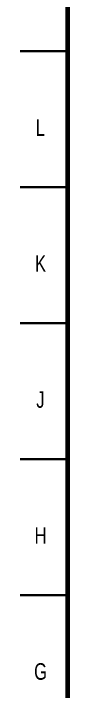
# Model space of a CAD drawing. Header units: millimetres. Extents: x 1 to 1186, y 0 to 838.
# Drawn here: x 2.5 to 20, y 335.1 to 584.3 of the extents above; entities that cross this region are included whole.
import ezdxf

# ---------------------------------------------------------------- set-up
doc = ezdxf.new("R2010")
doc.units = ezdxf.units.MM
doc.styles.add('SLDTEXTSTYLE0', font='TXT', dxfattribs={"width": 0.75})

msp = doc.modelspace()

# ---------------------------------------------------------------- linework, layer by layer
at = {"color": 7, "linetype": 'Continuous', "lineweight": 70}
msp.add_line((20, 20), (20, 821), dxfattribs=at)
at = {"color": 7, "linetype": 'Continuous', "lineweight": 35}
for p, q in [((20, 570.5), (2.5, 570.5)), ((20, 520.5), (2.5, 520.5)), ((20, 470.5), (2.5, 470.5)), ((2.5, 420.5), (20, 420.5)), ((20, 420.5), (2.5, 420.5)), ((20, 370.5), (2.5, 370.5))]:
    msp.add_line(p, q, dxfattribs=at)

# ---------------------------------------------------------------- texts
at = {"color": 7, "linetype": 'Continuous', "lineweight": 0, "char_height": 6.1, "attachment_point": 2, "style": 'SLDTEXTSTYLE0'}
for s, insert in [('L', (9.93, 545.48)), ('K', (9.98, 495.48)), ('J', (9.94, 445.48)), ('H', (9.99, 395.48)), ('G', (9.98, 345.48))]:
    msp.add_mtext(s, dxfattribs=dict(at, insert=insert))

doc.saveas('drawing.dxf')
